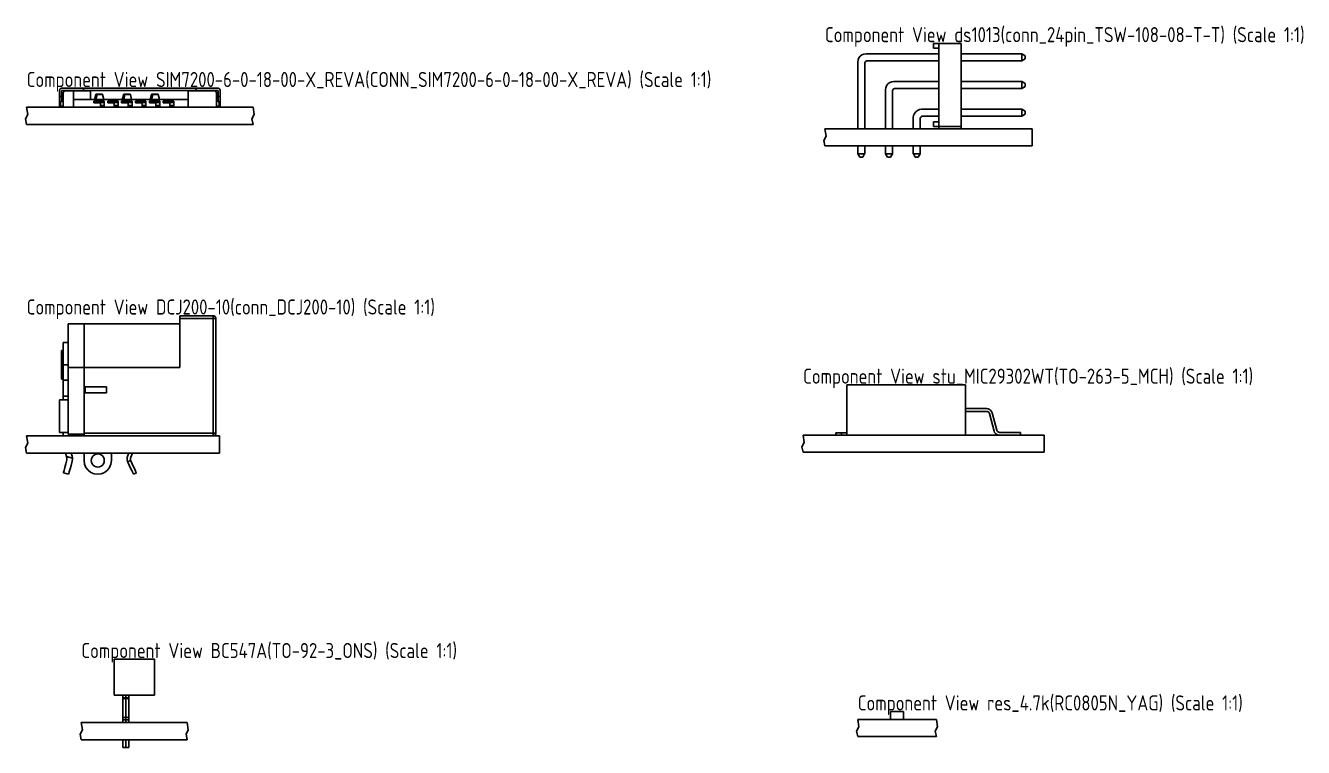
# Model space of a CAD drawing. Header units: inches. Extents: x -969 to 2045, y -594 to 12.
# Drawn here: x 114.9 to 231.7, y -290.3 to -224.3 of the extents above; entities that cross this region are included whole.
import ezdxf

# ---------------------------------------------------------------- set-up
doc = ezdxf.new("R2010")
doc.units = ezdxf.units.IN
doc.header["$MEASUREMENT"] = 0
doc.styles.add('GOST type A0', font='gost.TTF', dxfattribs={"height": 2.116667})

msp = doc.modelspace()

# ---------------------------------------------------------------- linework, layer by layer
at = {"color": 7}
for p, q in [((198.407, -225.927), (197.899, -225.927)), ((197.899, -226.358), (197.899, -225.927)), ((197.899, -226.358), (198.407, -226.358)), ((200.439, -225.927), (198.407, -225.927)), ((198.407, -233.547), (198.407, -225.927)), ((200.439, -225.927), (200.439, -233.547)), ((190.978, -227.641), (191.004, -227.444)), ((190.978, -233.737), (190.978, -227.641)), ((191.004, -227.444), (191.08, -227.26)), ((191.08, -227.26), (191.201, -227.102)), ((191.201, -227.102), (191.359, -226.981)), ((191.359, -226.981), (191.543, -226.905)), ((191.543, -226.905), (191.74, -226.879)), ((191.613, -227.768), (191.621, -227.702)), ((191.613, -227.768), (191.613, -233.737)), ((191.621, -227.702), (191.647, -227.641)), ((191.647, -227.641), (191.687, -227.588)), ((191.687, -227.588), (191.74, -227.548)), ((191.74, -226.879), (198.407, -226.879)), ((191.74, -227.548), (191.801, -227.523)), ((191.801, -227.523), (191.867, -227.514)), ((198.407, -227.514), (191.867, -227.514)), ((200.439, -226.879), (205.976, -226.879)), ((205.976, -227.514), (200.439, -227.514)), ((206.281, -227.055), (205.976, -226.879)), ((205.976, -226.879), (205.976, -227.514)), ((205.976, -227.514), (206.281, -227.338)), ((206.281, -227.338), (206.281, -227.055)), ((117.986, -230.215), (118.011, -230.154)), ((118.011, -230.154), (118.051, -230.103)), ((118.051, -230.103), (118.103, -230.063)), ((118.103, -230.063), (118.163, -230.038)), ((118.163, -230.038), (118.228, -230.029)), ((118.228, -230.029), (120.178, -230.029)), ((121.56, -230.029), (120.178, -230.029)), ((120.178, -230.029), (120.178, -230.229)), ((121.56, -230.029), (127.697, -230.029)), ((121.56, -230.029), (127.697, -230.029)), ((122.941, -230.029), (121.56, -230.029)), ((125.194, -230.029), (122.941, -230.029)), ((127.697, -230.029), (125.194, -230.029)), ((130.478, -230.029), (127.697, -230.029)), ((130.478, -230.029), (132.428, -230.029)), ((130.478, -230.229), (130.478, -230.029)), ((132.428, -230.029), (132.492, -230.038)), ((132.492, -230.038), (132.553, -230.063)), ((132.553, -230.063), (132.605, -230.103)), ((132.605, -230.103), (132.644, -230.154)), ((132.644, -230.154), (132.669, -230.215)), ((193.518, -230.181), (193.544, -229.984)), ((193.518, -233.737), (193.518, -230.181)), ((193.544, -229.984), (193.62, -229.8)), ((193.62, -229.8), (193.741, -229.642)), ((193.741, -229.642), (193.899, -229.521)), ((193.899, -229.521), (194.083, -229.445)), ((194.083, -229.445), (194.28, -229.419)), ((194.161, -230.242), (194.187, -230.181)), ((194.187, -230.181), (194.227, -230.128)), ((194.227, -230.128), (194.28, -230.088)), ((194.28, -229.419), (198.407, -229.419)), ((194.28, -230.088), (194.341, -230.063)), ((194.341, -230.063), (194.407, -230.054)), ((198.407, -230.054), (194.407, -230.054)), ((200.439, -229.419), (205.976, -229.419)), ((205.976, -230.054), (200.439, -230.054)), ((206.281, -229.595), (205.976, -229.419)), ((205.976, -230.054), (205.976, -229.419)), ((205.976, -230.054), (206.281, -229.878)), ((206.281, -229.878), (206.281, -229.595)), ((117.978, -230.279), (117.986, -230.215)), ((117.978, -230.779), (117.978, -230.279)), ((117.978, -230.779), (117.978, -230.909)), ((118.178, -230.779), (117.978, -230.779)), ((117.978, -230.909), (117.978, -231.029)), ((117.978, -231.029), (117.978, -231.133)), ((117.978, -231.029), (117.978, -231.679)), ((117.978, -231.133), (117.978, -231.212)), ((117.978, -231.212), (117.978, -231.262)), ((117.978, -231.262), (117.978, -231.279)), ((117.978, -231.279), (118.178, -231.279)), ((118.063, -231.679), (118.063, -231.279)), ((118.179, -230.266), (118.178, -230.279)), ((118.178, -230.279), (118.178, -230.779)), ((118.178, -230.534), (118.178, -230.51)), ((118.188, -230.545), (118.178, -230.51)), ((118.178, -230.779), (118.178, -230.909)), ((118.178, -230.909), (118.178, -231.029)), ((118.178, -230.913), (118.181, -230.915)), ((118.184, -230.964), (118.178, -230.959)), ((118.178, -230.998), (118.303, -231.014)), ((118.178, -231.029), (118.178, -231.133)), ((118.178, -231.133), (118.178, -231.212)), ((118.178, -231.212), (118.178, -231.262)), ((118.178, -231.262), (118.178, -231.279)), ((118.184, -230.254), (118.179, -230.266)), ((118.181, -230.915), (118.189, -230.917)), ((118.181, -230.915), (118.181, -230.915)), ((118.192, -230.244), (118.184, -230.254)), ((118.201, -230.969), (118.184, -230.964)), ((118.188, -230.546), (118.188, -230.545)), ((118.189, -230.551), (118.188, -230.546)), ((118.19, -230.553), (118.189, -230.551)), ((118.189, -230.917), (118.202, -230.919)), ((118.189, -230.917), (118.189, -230.917)), ((118.19, -230.553), (118.198, -230.564)), ((118.203, -230.236), (118.192, -230.244)), ((118.198, -230.564), (118.198, -230.565)), ((118.202, -230.569), (118.198, -230.565)), ((118.229, -230.974), (118.201, -230.969)), ((118.203, -230.571), (118.202, -230.569)), ((118.202, -230.919), (118.218, -230.92)), ((118.202, -230.919), (118.202, -230.919)), ((118.215, -230.231), (118.203, -230.236)), ((118.213, -230.581), (118.203, -230.571)), ((118.214, -230.581), (118.213, -230.581)), ((118.218, -230.585), (118.214, -230.581)), ((118.228, -230.229), (118.215, -230.231)), ((118.22, -230.586), (118.218, -230.585)), ((118.218, -230.92), (118.237, -230.921)), ((118.218, -230.92), (118.218, -230.92)), ((118.231, -230.593), (118.22, -230.586)), ((118.228, -230.229), (120.178, -230.229)), ((118.303, -230.983), (118.229, -230.974)), ((118.232, -230.593), (118.231, -230.593)), ((118.237, -230.596), (118.232, -230.593)), ((118.239, -230.597), (118.237, -230.596)), ((118.237, -230.921), (118.257, -230.922)), ((118.237, -230.921), (118.237, -230.921)), ((118.253, -230.601), (118.239, -230.597)), ((118.255, -230.602), (118.253, -230.601)), ((118.255, -230.602), (118.268, -230.603)), ((118.257, -230.922), (118.267, -230.922)), ((118.257, -230.922), (118.257, -230.922)), ((118.267, -230.922), (118.278, -230.922)), ((118.268, -230.603), (118.269, -230.603)), ((118.269, -230.603), (118.278, -230.604)), ((118.278, -230.604), (118.278, -230.612)), ((118.278, -230.604), (118.303, -230.604)), ((118.278, -230.612), (118.278, -230.641)), ((118.278, -230.641), (118.278, -230.69)), ((118.278, -230.69), (118.278, -230.757)), ((118.278, -230.757), (118.278, -230.836)), ((118.278, -230.836), (118.278, -230.922)), ((118.278, -230.922), (118.278, -230.933)), ((118.278, -230.922), (118.278, -230.933)), ((118.278, -230.933), (118.278, -230.944)), ((118.278, -230.944), (118.278, -230.954)), ((118.278, -230.944), (118.278, -230.954)), ((118.278, -230.954), (118.278, -230.98)), ((118.278, -230.954), (118.303, -230.954)), ((118.453, -230.279), (118.303, -230.429)), ((118.303, -230.429), (118.303, -231.769)), ((118.453, -230.279), (119.253, -230.279)), ((119.253, -230.279), (119.253, -231.769)), ((119.253, -230.279), (120.803, -230.279)), ((119.253, -231.079), (129.753, -231.079)), ((120.178, -230.229), (122.959, -230.229)), ((120.803, -230.279), (120.803, -231.079)), ((121.123, -231.229), (121.123, -231.379)), ((121.123, -231.229), (121.573, -231.229)), ((121.312, -230.587), (121.179, -231.079)), ((121.316, -230.579), (121.312, -230.587)), ((121.429, -230.587), (121.312, -230.587)), ((121.423, -230.603), (121.312, -231.079)), ((121.434, -230.579), (121.316, -230.579)), ((121.43, -230.583), (121.423, -230.603)), ((121.922, -230.603), (121.423, -230.603)), ((121.434, -230.579), (121.43, -230.583)), ((121.748, -230.574), (121.434, -230.579)), ((121.573, -231.229), (121.612, -231.229)), ((121.573, -231.379), (121.573, -231.229)), ((121.612, -231.229), (121.648, -231.229)), ((121.648, -231.229), (121.679, -231.229)), ((121.679, -231.229), (121.703, -231.229)), ((121.703, -231.229), (121.718, -231.229)), ((121.718, -231.229), (121.723, -231.229)), ((121.723, -231.229), (121.723, -231.233)), ((121.723, -231.229), (122.073, -231.229)), ((121.723, -231.233), (121.723, -231.244)), ((121.723, -231.233), (121.723, -231.342)), ((121.723, -231.244), (121.723, -231.261)), ((121.723, -231.261), (121.723, -231.283)), ((121.723, -231.283), (121.723, -231.311)), ((121.723, -231.311), (121.723, -231.342)), ((121.723, -231.342), (121.723, -231.601)), ((121.723, -231.342), (122.073, -231.342)), ((121.748, -230.574), (121.911, -230.579)), ((121.911, -230.579), (121.912, -230.579)), ((121.912, -230.579), (121.917, -230.586)), ((121.917, -230.586), (121.922, -230.603)), ((121.922, -230.603), (122.033, -231.079)), ((122.073, -231.229), (122.073, -231.237)), ((122.073, -231.237), (122.073, -231.26)), ((122.073, -231.26), (122.073, -231.296)), ((122.073, -231.296), (122.073, -231.342)), ((122.073, -231.342), (122.073, -231.601)), ((122.393, -231.229), (122.393, -231.379)), ((122.393, -231.229), (122.843, -231.229)), ((122.843, -231.229), (122.882, -231.229)), ((122.843, -231.379), (122.843, -231.229)), ((122.882, -231.229), (122.918, -231.229)), ((122.918, -231.229), (122.949, -231.229)), ((122.949, -231.229), (122.973, -231.229)), ((122.959, -230.229), (125.462, -230.229)), ((122.959, -230.229), (127.714, -230.229)), ((122.973, -231.229), (122.988, -231.229)), ((122.988, -231.229), (122.993, -231.229)), ((122.993, -231.229), (123.343, -231.229)), ((122.993, -231.229), (122.993, -231.233)), ((122.993, -231.233), (122.993, -231.244)), ((122.993, -231.342), (122.993, -231.233)), ((122.993, -231.244), (122.993, -231.261)), ((122.993, -231.261), (122.993, -231.283)), ((122.993, -231.283), (122.993, -231.311)), ((122.993, -231.311), (122.993, -231.342)), ((122.993, -231.342), (122.993, -231.601)), ((122.993, -231.342), (123.343, -231.342)), ((123.343, -231.229), (123.343, -231.237)), ((123.343, -231.237), (123.343, -231.26)), ((123.343, -231.26), (123.343, -231.296)), ((123.343, -231.296), (123.343, -231.342)), ((123.343, -231.342), (123.343, -231.601)), ((123.663, -231.229), (123.663, -231.379)), ((123.663, -231.229), (124.113, -231.229)), ((123.852, -230.587), (123.719, -231.079)), ((123.856, -230.579), (123.852, -230.587)), ((123.969, -230.587), (123.852, -230.587)), ((123.963, -230.603), (123.852, -231.079)), ((123.974, -230.579), (123.856, -230.579)), ((123.97, -230.583), (123.963, -230.603)), ((124.462, -230.603), (123.963, -230.603)), ((123.974, -230.579), (123.97, -230.583)), ((124.288, -230.574), (123.974, -230.579)), ((124.113, -231.229), (124.152, -231.229)), ((124.113, -231.379), (124.113, -231.229)), ((124.152, -231.229), (124.188, -231.229)), ((124.188, -231.229), (124.219, -231.229)), ((124.219, -231.229), (124.243, -231.229)), ((124.243, -231.229), (124.258, -231.229)), ((124.258, -231.229), (124.263, -231.229)), ((124.263, -231.229), (124.263, -231.233)), ((124.263, -231.229), (124.613, -231.229)), ((124.263, -231.233), (124.263, -231.244)), ((124.263, -231.233), (124.263, -231.342)), ((124.263, -231.244), (124.263, -231.261)), ((124.263, -231.261), (124.263, -231.283)), ((124.263, -231.283), (124.263, -231.311)), ((124.263, -231.311), (124.263, -231.342)), ((124.263, -231.342), (124.263, -231.601)), ((124.263, -231.342), (124.613, -231.342)), ((124.288, -230.574), (124.451, -230.579)), ((124.451, -230.579), (124.452, -230.579)), ((124.452, -230.579), (124.457, -230.586)), ((124.457, -230.586), (124.462, -230.603)), ((124.462, -230.603), (124.573, -231.079)), ((124.613, -231.229), (124.613, -231.237)), ((124.613, -231.237), (124.613, -231.26)), ((124.613, -231.26), (124.613, -231.296)), ((124.613, -231.296), (124.613, -231.342)), ((124.613, -231.342), (124.613, -231.601)), ((124.933, -231.229), (124.933, -231.379)), ((124.933, -231.229), (125.383, -231.229)), ((125.383, -231.229), (125.422, -231.229)), ((125.383, -231.379), (125.383, -231.229)), ((125.422, -231.229), (125.458, -231.229)), ((125.458, -231.229), (125.489, -231.229)), ((125.462, -230.229), (127.714, -230.229)), ((125.489, -231.229), (125.513, -231.229)), ((125.513, -231.229), (125.528, -231.229)), ((125.528, -231.229), (125.533, -231.229)), ((125.533, -231.229), (125.883, -231.229)), ((125.533, -231.229), (125.533, -231.233)), ((125.533, -231.233), (125.533, -231.244)), ((125.533, -231.342), (125.533, -231.233)), ((125.533, -231.244), (125.533, -231.261)), ((125.533, -231.261), (125.533, -231.283)), ((125.533, -231.283), (125.533, -231.311)), ((125.533, -231.311), (125.533, -231.342)), ((125.533, -231.342), (125.533, -231.601)), ((125.533, -231.342), (125.883, -231.342)), ((125.883, -231.229), (125.883, -231.237)), ((125.883, -231.237), (125.883, -231.26)), ((125.883, -231.26), (125.883, -231.296)), ((125.883, -231.296), (125.883, -231.342)), ((125.883, -231.342), (125.883, -231.601)), ((126.203, -231.229), (126.203, -231.379)), ((126.203, -231.229), (126.653, -231.229)), ((126.392, -230.587), (126.259, -231.079)), ((126.396, -230.579), (126.392, -230.587)), ((126.509, -230.587), (126.392, -230.587)), ((126.503, -230.603), (126.392, -231.079)), ((126.514, -230.579), (126.396, -230.579)), ((126.51, -230.583), (126.503, -230.603)), ((127.002, -230.603), (126.503, -230.603)), ((126.514, -230.579), (126.51, -230.583)), ((126.828, -230.574), (126.514, -230.579)), ((126.653, -231.229), (126.692, -231.229)), ((126.653, -231.379), (126.653, -231.229)), ((126.692, -231.229), (126.728, -231.229)), ((126.728, -231.229), (126.759, -231.229)), ((126.759, -231.229), (126.783, -231.229)), ((126.783, -231.229), (126.798, -231.229)), ((126.798, -231.229), (126.803, -231.229)), ((126.803, -231.229), (126.803, -231.233)), ((126.803, -231.229), (127.153, -231.229)), ((126.803, -231.233), (126.803, -231.244)), ((126.803, -231.233), (126.803, -231.342)), ((126.803, -231.244), (126.803, -231.261)), ((126.803, -231.261), (126.803, -231.283)), ((126.803, -231.283), (126.803, -231.311)), ((126.803, -231.311), (126.803, -231.342)), ((126.803, -231.342), (126.803, -231.601)), ((126.803, -231.342), (127.153, -231.342)), ((126.828, -230.574), (126.991, -230.579)), ((126.991, -230.579), (126.992, -230.579)), ((126.992, -230.579), (126.997, -230.586)), ((126.997, -230.586), (127.002, -230.603)), ((127.002, -230.603), (127.113, -231.079)), ((127.153, -231.229), (127.153, -231.237)), ((127.153, -231.237), (127.153, -231.26)), ((127.153, -231.26), (127.153, -231.296)), ((127.153, -231.296), (127.153, -231.342)), ((127.153, -231.342), (127.153, -231.601)), ((127.473, -231.229), (127.473, -231.379)), ((127.473, -231.229), (127.923, -231.229)), ((127.714, -230.229), (129.096, -230.229)), ((127.923, -231.229), (127.962, -231.229)), ((127.923, -231.379), (127.923, -231.229)), ((127.962, -231.229), (127.998, -231.229)), ((127.998, -231.229), (128.029, -231.229)), ((128.029, -231.229), (128.053, -231.229)), ((128.053, -231.229), (128.068, -231.229)), ((128.068, -231.229), (128.073, -231.229)), ((128.073, -231.229), (128.423, -231.229)), ((128.073, -231.229), (128.073, -231.233)), ((128.073, -231.233), (128.073, -231.244)), ((128.073, -231.342), (128.073, -231.233)), ((128.073, -231.244), (128.073, -231.261)), ((128.073, -231.261), (128.073, -231.283)), ((128.073, -231.283), (128.073, -231.311)), ((128.073, -231.311), (128.073, -231.342)), ((128.073, -231.342), (128.073, -231.601)), ((128.073, -231.342), (128.423, -231.342)), ((128.423, -231.229), (128.423, -231.237)), ((128.423, -231.237), (128.423, -231.26)), ((128.423, -231.26), (128.423, -231.296)), ((128.423, -231.296), (128.423, -231.342)), ((128.423, -231.342), (128.423, -231.601)), ((129.096, -230.229), (130.478, -230.229)), ((129.753, -231.769), (129.753, -230.279)), ((129.753, -230.279), (132.203, -230.279)), ((130.478, -230.229), (132.428, -230.229)), ((132.203, -230.279), (132.353, -230.429)), ((132.353, -230.429), (132.353, -231.769)), ((132.378, -230.604), (132.353, -230.604)), ((132.427, -230.974), (132.353, -230.983)), ((132.353, -231.014), (132.478, -230.998)), ((132.378, -230.606), (132.402, -230.603)), ((132.378, -230.604), (132.388, -230.603)), ((132.378, -230.605), (132.378, -230.604)), ((132.378, -230.605), (132.378, -230.605)), ((132.378, -230.606), (132.378, -230.605)), ((132.378, -230.625), (132.378, -230.606)), ((132.378, -230.666), (132.378, -230.625)), ((132.378, -230.725), (132.378, -230.666)), ((132.378, -230.798), (132.378, -230.725)), ((132.378, -230.882), (132.378, -230.798)), ((132.378, -230.971), (132.378, -230.882)), ((132.378, -230.98), (132.378, -230.971)), ((132.402, -230.601), (132.388, -230.603)), ((132.402, -230.603), (132.424, -230.594)), ((132.419, -230.596), (132.402, -230.601)), ((132.402, -230.603), (132.402, -230.603)), ((132.424, -230.593), (132.419, -230.596)), ((132.424, -230.594), (132.443, -230.582)), ((132.438, -230.585), (132.424, -230.593)), ((132.424, -230.594), (132.424, -230.594)), ((132.455, -230.969), (132.427, -230.974)), ((132.428, -230.229), (132.441, -230.231)), ((132.443, -230.581), (132.438, -230.585)), ((132.441, -230.231), (132.453, -230.236)), ((132.443, -230.582), (132.458, -230.566)), ((132.454, -230.569), (132.443, -230.581)), ((132.443, -230.582), (132.443, -230.582)), ((132.453, -230.236), (132.463, -230.244)), ((132.458, -230.564), (132.454, -230.569)), ((132.472, -230.964), (132.455, -230.969)), ((132.458, -230.566), (132.469, -230.547)), ((132.466, -230.551), (132.458, -230.564)), ((132.458, -230.566), (132.458, -230.566)), ((132.463, -230.244), (132.471, -230.254)), ((132.469, -230.545), (132.466, -230.551)), ((132.469, -230.547), (132.475, -230.527)), ((132.474, -230.529), (132.469, -230.545)), ((132.469, -230.547), (132.469, -230.547)), ((132.471, -230.254), (132.476, -230.266)), ((132.478, -230.959), (132.472, -230.964)), ((132.474, -230.529), (132.477, -230.515)), ((132.476, -230.266), (132.478, -230.279)), ((132.477, -230.515), (132.478, -230.504)), ((132.477, -230.517), (132.478, -230.506)), ((132.477, -230.517), (132.477, -230.517)), ((132.477, -230.52), (132.477, -230.517)), ((132.478, -230.779), (132.478, -230.279)), ((132.478, -230.779), (132.478, -230.909)), ((132.678, -230.779), (132.478, -230.779)), ((132.478, -230.909), (132.478, -231.029)), ((132.478, -231.029), (132.478, -231.133)), ((132.478, -231.133), (132.478, -231.212)), ((132.478, -231.212), (132.478, -231.262)), ((132.478, -231.262), (132.478, -231.279)), ((132.478, -231.279), (132.678, -231.279)), ((132.593, -231.679), (132.593, -231.279)), ((132.669, -230.215), (132.678, -230.279)), ((132.678, -230.279), (132.678, -230.779)), ((132.678, -230.779), (132.678, -230.909)), ((132.678, -230.909), (132.678, -231.029)), ((132.678, -231.029), (132.678, -231.133)), ((132.678, -231.029), (132.678, -231.679)), ((132.678, -231.133), (132.678, -231.212)), ((132.678, -231.212), (132.678, -231.262)), ((132.678, -231.262), (132.678, -231.279)), ((194.153, -230.308), (194.161, -230.242)), ((194.153, -230.308), (194.153, -233.737)), ((114.878, -232.841), (115.078, -232.441)), ((114.978, -231.769), (135.678, -231.769)), ((115.078, -232.441), (114.978, -231.769)), ((117.978, -231.679), (117.987, -231.679)), ((117.987, -231.679), (118.016, -231.679)), ((117.987, -231.679), (117.993, -231.679)), ((117.993, -231.769), (117.993, -231.679)), ((118.016, -231.679), (118.063, -231.679)), ((118.063, -231.679), (118.303, -231.679)), ((121.123, -231.379), (121.573, -231.379)), ((121.573, -231.379), (121.612, -231.379)), ((121.612, -231.379), (121.648, -231.379)), ((121.648, -231.379), (121.679, -231.379)), ((121.679, -231.379), (121.703, -231.379)), ((121.703, -231.379), (121.718, -231.379)), ((121.718, -231.379), (121.723, -231.379)), ((121.723, -231.601), (121.723, -231.609)), ((122.073, -231.601), (121.723, -231.601)), ((121.723, -231.609), (121.723, -231.616)), ((121.723, -231.616), (121.723, -231.622)), ((121.723, -231.622), (121.723, -231.626)), ((121.723, -231.626), (121.723, -231.628)), ((121.723, -231.628), (121.723, -231.629)), ((121.723, -231.629), (122.073, -231.629)), ((121.723, -231.629), (121.723, -231.769)), ((122.073, -231.601), (122.073, -231.613)), ((122.073, -231.613), (122.073, -231.622)), ((122.073, -231.622), (122.073, -231.627)), ((122.073, -231.627), (122.073, -231.629)), ((122.073, -231.629), (122.073, -231.769)), ((122.393, -231.379), (122.843, -231.379)), ((122.843, -231.379), (122.882, -231.379)), ((122.882, -231.379), (122.918, -231.379)), ((122.918, -231.379), (122.949, -231.379)), ((122.949, -231.379), (122.973, -231.379)), ((122.973, -231.379), (122.988, -231.379)), ((122.988, -231.379), (122.993, -231.379)), ((122.993, -231.601), (122.993, -231.609)), ((123.343, -231.601), (122.993, -231.601)), ((122.993, -231.609), (122.993, -231.616)), ((122.993, -231.616), (122.993, -231.622)), ((122.993, -231.622), (122.993, -231.626)), ((122.993, -231.626), (122.993, -231.628)), ((122.993, -231.628), (122.993, -231.629)), ((122.993, -231.629), (123.343, -231.629)), ((122.993, -231.629), (122.993, -231.769)), ((123.343, -231.601), (123.343, -231.613)), ((123.343, -231.613), (123.343, -231.622)), ((123.343, -231.622), (123.343, -231.627)), ((123.343, -231.627), (123.343, -231.629)), ((123.343, -231.629), (123.343, -231.769)), ((123.663, -231.379), (124.113, -231.379)), ((124.113, -231.379), (124.152, -231.379)), ((124.152, -231.379), (124.188, -231.379)), ((124.188, -231.379), (124.219, -231.379)), ((124.219, -231.379), (124.243, -231.379)), ((124.243, -231.379), (124.258, -231.379)), ((124.258, -231.379), (124.263, -231.379)), ((124.263, -231.601), (124.263, -231.609)), ((124.613, -231.601), (124.263, -231.601)), ((124.263, -231.609), (124.263, -231.616)), ((124.263, -231.616), (124.263, -231.622)), ((124.263, -231.622), (124.263, -231.626)), ((124.263, -231.626), (124.263, -231.628)), ((124.263, -231.628), (124.263, -231.629)), ((124.263, -231.629), (124.613, -231.629)), ((124.263, -231.629), (124.263, -231.769)), ((124.613, -231.601), (124.613, -231.613)), ((124.613, -231.613), (124.613, -231.622)), ((124.613, -231.622), (124.613, -231.627)), ((124.613, -231.627), (124.613, -231.629)), ((124.613, -231.629), (124.613, -231.769)), ((124.933, -231.379), (125.383, -231.379)), ((125.383, -231.379), (125.422, -231.379)), ((125.422, -231.379), (125.458, -231.379)), ((125.458, -231.379), (125.489, -231.379)), ((125.489, -231.379), (125.513, -231.379)), ((125.513, -231.379), (125.528, -231.379)), ((125.528, -231.379), (125.533, -231.379)), ((125.533, -231.601), (125.533, -231.609)), ((125.883, -231.601), (125.533, -231.601)), ((125.533, -231.609), (125.533, -231.616)), ((125.533, -231.616), (125.533, -231.622)), ((125.533, -231.622), (125.533, -231.626)), ((125.533, -231.626), (125.533, -231.628)), ((125.533, -231.628), (125.533, -231.629)), ((125.533, -231.629), (125.883, -231.629)), ((125.533, -231.629), (125.533, -231.769)), ((125.883, -231.601), (125.883, -231.613)), ((125.883, -231.613), (125.883, -231.622)), ((125.883, -231.622), (125.883, -231.627)), ((125.883, -231.627), (125.883, -231.629)), ((125.883, -231.629), (125.883, -231.769)), ((126.203, -231.379), (126.653, -231.379)), ((126.653, -231.379), (126.692, -231.379)), ((126.692, -231.379), (126.728, -231.379)), ((126.728, -231.379), (126.759, -231.379)), ((126.759, -231.379), (126.783, -231.379)), ((126.783, -231.379), (126.798, -231.379)), ((126.798, -231.379), (126.803, -231.379)), ((126.803, -231.601), (126.803, -231.609)), ((127.153, -231.601), (126.803, -231.601)), ((126.803, -231.609), (126.803, -231.616)), ((126.803, -231.616), (126.803, -231.622)), ((126.803, -231.622), (126.803, -231.626)), ((126.803, -231.626), (126.803, -231.628)), ((126.803, -231.628), (126.803, -231.629)), ((126.803, -231.629), (127.153, -231.629)), ((126.803, -231.629), (126.803, -231.769)), ((127.153, -231.601), (127.153, -231.613)), ((127.153, -231.613), (127.153, -231.622)), ((127.153, -231.622), (127.153, -231.627)), ((127.153, -231.627), (127.153, -231.629)), ((127.153, -231.629), (127.153, -231.769)), ((127.473, -231.379), (127.923, -231.379)), ((127.923, -231.379), (127.962, -231.379)), ((127.962, -231.379), (127.998, -231.379)), ((127.998, -231.379), (128.029, -231.379)), ((128.029, -231.379), (128.053, -231.379)), ((128.053, -231.379), (128.068, -231.379)), ((128.068, -231.379), (128.073, -231.379)), ((128.073, -231.601), (128.073, -231.609)), ((128.423, -231.601), (128.073, -231.601)), ((128.073, -231.609), (128.073, -231.616)), ((128.073, -231.616), (128.073, -231.622)), ((128.073, -231.622), (128.073, -231.626)), ((128.073, -231.626), (128.073, -231.628)), ((128.073, -231.628), (128.073, -231.629)), ((128.073, -231.629), (128.423, -231.629)), ((128.073, -231.629), (128.073, -231.769)), ((128.423, -231.601), (128.423, -231.613)), ((128.423, -231.613), (128.423, -231.622)), ((128.423, -231.622), (128.423, -231.627)), ((128.423, -231.627), (128.423, -231.629)), ((128.423, -231.629), (128.423, -231.769)), ((132.353, -231.679), (132.593, -231.679)), ((132.593, -231.679), (132.639, -231.679)), ((132.639, -231.679), (132.668, -231.679)), ((132.653, -231.679), (132.668, -231.679)), ((132.653, -231.679), (132.653, -231.769)), ((132.668, -231.679), (132.678, -231.679)), ((135.578, -232.841), (135.778, -232.441)), ((135.778, -232.441), (135.678, -231.769)), ((196.058, -232.721), (196.084, -232.524)), ((196.084, -232.524), (196.16, -232.34)), ((196.16, -232.34), (196.281, -232.182)), ((196.281, -232.182), (196.439, -232.061)), ((196.439, -232.061), (196.623, -231.985)), ((196.623, -231.985), (196.82, -231.959)), ((196.82, -231.959), (198.407, -231.959)), ((200.439, -231.959), (205.976, -231.959)), ((206.281, -232.135), (205.976, -231.959)), ((205.976, -232.594), (205.976, -231.959)), ((205.976, -232.594), (206.281, -232.418)), ((206.281, -232.418), (206.281, -232.135)), ((114.978, -233.341), (114.878, -232.841)), ((114.978, -233.341), (135.678, -233.341)), ((135.678, -233.341), (135.578, -232.841)), ((196.058, -233.737), (196.058, -232.721)), ((196.693, -232.848), (196.701, -232.782)), ((196.693, -232.848), (196.693, -233.737)), ((196.701, -232.782), (196.727, -232.721)), ((196.727, -232.721), (196.767, -232.668)), ((196.767, -232.668), (196.82, -232.628)), ((196.82, -232.628), (196.881, -232.603)), ((196.881, -232.603), (196.947, -232.594)), ((198.407, -232.594), (196.947, -232.594)), ((197.899, -233.547), (197.899, -233.115)), ((198.407, -233.115), (197.899, -233.115)), ((197.899, -233.547), (198.407, -233.547)), ((198.407, -233.547), (198.407, -233.737)), ((200.439, -233.547), (198.407, -233.547)), ((205.976, -232.594), (200.439, -232.594)), ((200.439, -233.547), (200.439, -233.737)), ((187.878, -234.808), (188.078, -234.408)), ((187.978, -235.308), (187.878, -234.808)), ((187.978, -233.737), (206.943, -233.737)), ((188.078, -234.408), (187.978, -233.737)), ((206.943, -235.308), (206.943, -233.737)), ((187.978, -235.308), (206.943, -235.308)), ((190.978, -236.036), (190.978, -235.308)), ((190.985, -236.048), (190.978, -236.036)), ((190.985, -236.048), (191.154, -236.341)), ((191.605, -236.048), (190.985, -236.048)), ((191.437, -236.341), (191.605, -236.048)), ((191.613, -236.036), (191.605, -236.048)), ((191.618, -235.308), (191.613, -235.312)), ((191.613, -235.308), (191.613, -236.036)), ((193.518, -236.036), (193.518, -235.308)), ((193.525, -236.048), (193.518, -236.036)), ((193.525, -236.048), (193.694, -236.341)), ((194.145, -236.048), (193.525, -236.048)), ((193.977, -236.341), (194.145, -236.048)), ((194.153, -236.036), (194.145, -236.048)), ((194.153, -235.308), (194.153, -236.036)), ((196.058, -235.312), (196.053, -235.308)), ((196.058, -236.036), (196.058, -235.308)), ((196.065, -236.048), (196.058, -236.036)), ((196.065, -236.048), (196.234, -236.341)), ((196.685, -236.048), (196.065, -236.048)), ((196.517, -236.341), (196.685, -236.048)), ((196.693, -236.036), (196.685, -236.048)), ((196.693, -235.308), (196.693, -236.036)), ((191.154, -236.341), (191.437, -236.341)), ((193.694, -236.341), (193.977, -236.341)), ((196.234, -236.341), (196.517, -236.341)), ((128.978, -250.849), (128.978, -250.841)), ((128.978, -250.841), (132.028, -250.841)), ((128.978, -250.874), (128.978, -250.849)), ((128.978, -250.914), (128.978, -250.874)), ((128.978, -250.966), (128.978, -250.914)), ((128.978, -251.026), (128.978, -250.966)), ((128.978, -251.091), (128.978, -251.026)), ((128.978, -251.091), (128.978, -255.581)), ((132.028, -251.091), (128.978, -251.091)), ((132.028, -250.841), (132.028, -250.849)), ((132.092, -250.849), (132.028, -250.841)), ((132.028, -250.849), (132.028, -250.874)), ((132.028, -250.874), (132.028, -250.914)), ((132.028, -250.914), (132.028, -250.966)), ((132.028, -250.966), (132.028, -251.026)), ((132.028, -251.026), (132.028, -251.091)), ((132.092, -251.091), (132.028, -251.091)), ((132.028, -261.591), (132.028, -251.091)), ((132.153, -250.874), (132.092, -250.849)), ((132.153, -251.091), (132.092, -251.091)), ((132.205, -250.914), (132.153, -250.874)), ((132.205, -251.091), (132.153, -251.091)), ((132.244, -250.966), (132.205, -250.914)), ((132.244, -251.091), (132.205, -251.091)), ((132.269, -251.026), (132.244, -250.966)), ((132.269, -251.091), (132.244, -251.091)), ((132.278, -251.091), (132.269, -251.026)), ((132.278, -251.091), (132.269, -251.091)), ((132.278, -251.091), (132.278, -261.591)), ((118.778, -251.717), (118.778, -251.581)), ((120.228, -251.581), (118.778, -251.581)), ((118.778, -252.116), (118.778, -251.717)), ((118.778, -252.752), (118.778, -252.116)), ((120.228, -251.581), (120.228, -251.717)), ((120.228, -251.717), (120.228, -251.581)), ((128.978, -251.581), (120.228, -251.581)), ((120.228, -251.717), (120.228, -252.116)), ((120.228, -252.116), (120.228, -251.717)), ((120.228, -252.116), (120.228, -252.752)), ((120.228, -252.752), (120.228, -252.116)), ((118.328, -253.36), (118.328, -253.291)), ((118.778, -253.291), (118.328, -253.291)), ((118.328, -253.565), (118.328, -253.36)), ((118.328, -253.891), (118.328, -253.565)), ((118.778, -253.581), (118.778, -252.752)), ((118.778, -254.545), (118.778, -253.581)), ((120.228, -252.752), (120.228, -253.581)), ((120.228, -253.581), (120.228, -252.752)), ((120.228, -253.581), (120.228, -254.545)), ((120.228, -254.545), (120.228, -253.581)), ((118.178, -254.085), (118.178, -254.041)), ((118.328, -254.041), (118.178, -254.041)), ((118.178, -254.215), (118.178, -254.085)), ((118.178, -254.421), (118.178, -254.215)), ((118.178, -254.691), (118.178, -254.421)), ((118.178, -255.004), (118.178, -254.691)), ((118.328, -254.316), (118.328, -253.891)), ((118.328, -254.81), (118.328, -254.316)), ((118.778, -255.581), (118.778, -254.545)), ((120.228, -254.545), (120.228, -255.581)), ((120.228, -255.581), (120.228, -254.545)), ((118.178, -255.341), (118.178, -255.004)), ((118.178, -255.677), (118.178, -255.341)), ((118.178, -255.341), (118.328, -255.341)), ((118.178, -255.991), (118.178, -255.677)), ((118.328, -255.341), (118.328, -254.81)), ((118.328, -255.848), (118.328, -255.341)), ((118.778, -255.341), (118.328, -255.341)), ((118.328, -256.323), (118.328, -255.848)), ((118.778, -255.581), (118.778, -261.691)), ((120.228, -255.581), (118.778, -255.581)), ((128.978, -255.581), (120.228, -255.581)), ((120.228, -257.341), (120.228, -255.581)), ((118.178, -256.26), (118.178, -255.991)), ((118.178, -256.466), (118.178, -256.26)), ((118.178, -256.596), (118.178, -256.466)), ((118.178, -256.641), (118.178, -256.596)), ((118.328, -256.641), (118.178, -256.641)), ((118.328, -256.738), (118.328, -256.323)), ((118.328, -256.738), (118.328, -258.194)), ((118.778, -256.738), (118.328, -256.738)), ((118.328, -258.258), (118.328, -258.194)), ((118.778, -258.194), (118.328, -258.194)), ((120.228, -257.341), (120.228, -261.655)), ((122.278, -257.341), (120.228, -257.341)), ((120.228, -257.341), (120.228, -257.891)), ((122.278, -257.891), (120.228, -257.891)), ((120.228, -261.591), (120.228, -257.891)), ((120.328, -257.341), (120.328, -257.891)), ((122.278, -257.891), (122.278, -257.341)), ((189.994, -257.172), (200.84, -257.172)), ((189.994, -257.172), (189.994, -261.769)), ((198.571, -257.169), (198.572, -257.169)), ((198.571, -257.172), (198.571, -257.169)), ((198.571, -257.172), (198.571, -257.172)), ((198.572, -257.169), (198.584, -257.169)), ((198.584, -257.169), (198.613, -257.169)), ((198.613, -257.169), (198.655, -257.169)), ((198.655, -257.169), (198.709, -257.169)), ((198.709, -257.169), (198.771, -257.169)), ((198.771, -257.169), (198.838, -257.169)), ((198.838, -257.169), (198.904, -257.169)), ((198.838, -257.172), (198.838, -257.169)), ((198.904, -257.169), (198.966, -257.169)), ((198.966, -257.169), (199.02, -257.169)), ((199.02, -257.169), (199.063, -257.169)), ((199.063, -257.169), (199.091, -257.169)), ((199.091, -257.169), (199.104, -257.169)), ((199.104, -257.169), (199.104, -257.169)), ((199.104, -257.17), (199.104, -257.169)), ((199.104, -257.17), (199.104, -257.172)), ((200.84, -261.769), (200.84, -257.172)), ((117.978, -261.541), (117.978, -258.541)), ((117.978, -258.541), (118.778, -258.541)), ((118.328, -258.341), (118.328, -258.258)), ((118.328, -258.258), (118.328, -258.341)), ((118.328, -258.437), (118.328, -258.341)), ((118.328, -258.541), (118.328, -258.437)), ((202.771, -259.343), (200.84, -259.343)), ((202.902, -259.361), (202.771, -259.343)), ((203.025, -259.412), (202.902, -259.361)), ((203.13, -259.492), (203.025, -259.412)), ((200.84, -259.597), (202.771, -259.597)), ((202.771, -259.597), (202.837, -259.606)), ((202.837, -259.606), (202.898, -259.632)), ((202.898, -259.632), (202.951, -259.672)), ((202.951, -259.672), (202.991, -259.725)), ((202.991, -259.725), (203.017, -259.786)), ((203.017, -259.786), (203.447, -261.392)), ((203.211, -259.598), (203.13, -259.492)), ((203.262, -259.72), (203.211, -259.598)), ((203.692, -261.327), (203.262, -259.72)), ((117.978, -261.541), (118.778, -261.541)), ((118.328, -261.541), (118.328, -261.841)), ((120.228, -261.691), (118.778, -261.691)), ((118.828, -261.691), (118.828, -261.841)), ((120.228, -261.655), (120.228, -261.591)), ((120.228, -261.591), (132.028, -261.591)), ((120.228, -261.716), (120.228, -261.655)), ((120.228, -261.691), (120.228, -261.832)), ((120.228, -261.841), (120.228, -261.691)), ((120.228, -261.767), (120.228, -261.716)), ((132.092, -261.591), (132.028, -261.591)), ((132.028, -261.591), (132.028, -261.655)), ((132.028, -261.655), (132.028, -261.716)), ((132.028, -261.716), (132.028, -261.767)), ((132.153, -261.591), (132.092, -261.591)), ((132.205, -261.591), (132.153, -261.591)), ((132.244, -261.591), (132.205, -261.591)), ((132.244, -261.716), (132.205, -261.767)), ((132.269, -261.591), (132.244, -261.591)), ((132.269, -261.655), (132.244, -261.716)), ((132.278, -261.591), (132.269, -261.655)), ((132.278, -261.591), (132.269, -261.591)), ((188.978, -261.566), (189.486, -261.566)), ((188.978, -261.566), (188.978, -261.769)), ((189.486, -261.566), (189.994, -261.566)), ((189.486, -261.566), (189.486, -261.769)), ((203.447, -261.392), (203.498, -261.515)), ((203.498, -261.515), (203.578, -261.62)), ((203.578, -261.62), (203.684, -261.701)), ((203.684, -261.701), (203.806, -261.752)), ((203.718, -261.388), (203.692, -261.327)), ((203.758, -261.441), (203.718, -261.388)), ((203.811, -261.481), (203.758, -261.441)), ((203.806, -261.752), (203.938, -261.769)), ((203.872, -261.507), (203.811, -261.481)), ((203.938, -261.515), (203.872, -261.507)), ((205.869, -261.515), (203.938, -261.515)), ((205.869, -261.769), (205.869, -261.515)), ((114.878, -262.912), (115.078, -262.512)), ((114.978, -263.412), (114.878, -262.912)), ((114.978, -261.841), (132.601, -261.841)), ((115.078, -262.512), (114.978, -261.841)), ((120.228, -261.807), (120.228, -261.767)), ((120.228, -261.832), (120.228, -261.807)), ((120.228, -261.841), (120.228, -261.832)), ((132.028, -261.767), (132.028, -261.807)), ((132.028, -261.807), (132.028, -261.832)), ((132.028, -261.832), (132.028, -261.841)), ((132.028, -261.841), (132.092, -261.832)), ((132.153, -261.807), (132.092, -261.832)), ((132.205, -261.767), (132.153, -261.807)), ((132.601, -263.412), (132.601, -261.841)), ((185.878, -262.841), (186.078, -262.441)), ((185.978, -263.341), (185.878, -262.841)), ((185.978, -261.769), (208.017, -261.769)), ((186.078, -262.441), (185.978, -261.769)), ((208.017, -263.341), (208.017, -261.769)), ((114.978, -263.412), (132.601, -263.412)), ((118.545, -263.412), (118.632, -263.737)), ((118.552, -264.406), (118.654, -264.026)), ((118.654, -263.819), (118.632, -263.737)), ((118.632, -263.737), (119.166, -263.881)), ((118.667, -263.922), (118.654, -263.819)), ((118.654, -264.026), (118.667, -263.922)), ((119.137, -263.69), (119.062, -263.412)), ((119.151, -263.752), (119.137, -263.69)), ((119.167, -263.922), (119.137, -264.155)), ((119.161, -263.816), (119.151, -263.752)), ((119.166, -263.881), (119.161, -263.816)), ((119.166, -263.881), (119.167, -263.922)), ((120.228, -264.091), (120.228, -263.412)), ((120.27, -264.414), (120.228, -264.091)), ((120.878, -264.091), (120.898, -263.935)), ((120.898, -264.246), (120.878, -264.091)), ((120.898, -263.935), (120.958, -263.791)), ((120.958, -263.791), (121.053, -263.666)), ((121.053, -263.666), (121.178, -263.571)), ((121.178, -263.571), (121.322, -263.511)), ((121.322, -263.511), (121.478, -263.491)), ((121.478, -263.491), (121.633, -263.511)), ((121.633, -263.511), (121.778, -263.571)), ((121.778, -263.571), (121.902, -263.666)), ((121.902, -263.666), (121.997, -263.791)), ((121.997, -263.791), (122.057, -263.935)), ((122.057, -263.935), (122.078, -264.091)), ((122.078, -264.091), (122.057, -264.246)), ((122.728, -264.091), (122.685, -264.414)), ((122.728, -264.091), (122.728, -263.412)), ((124.171, -263.829), (124.166, -264.021)), ((124.166, -264.021), (124.214, -264.207)), ((124.227, -263.645), (124.171, -263.829)), ((124.214, -264.207), (124.487, -264.08)), ((124.336, -263.412), (124.227, -263.645)), ((124.463, -263.978), (124.468, -263.873)), ((124.487, -264.08), (124.463, -263.978)), ((124.468, -263.873), (124.499, -263.772)), ((124.487, -264.08), (124.499, -264.11)), ((124.499, -263.772), (124.667, -263.412)), ((185.978, -263.341), (208.017, -263.341)), ((118.336, -265.211), (118.351, -265.156)), ((118.336, -265.211), (118.819, -265.341)), ((118.351, -265.156), (118.395, -264.994)), ((118.395, -264.994), (118.463, -264.737)), ((118.463, -264.737), (118.552, -264.406)), ((118.878, -265.123), (118.834, -265.285)), ((118.946, -264.867), (118.878, -265.123)), ((119.035, -264.536), (118.946, -264.867)), ((119.137, -264.155), (119.035, -264.536)), ((120.395, -264.716), (120.27, -264.414)), ((120.594, -264.974), (120.395, -264.716)), ((120.853, -265.173), (120.594, -264.974)), ((121.154, -265.298), (120.853, -265.173)), ((120.958, -264.391), (120.898, -264.246)), ((121.053, -264.515), (120.958, -264.391)), ((121.178, -264.61), (121.053, -264.515)), ((121.322, -264.67), (121.178, -264.61)), ((121.478, -264.691), (121.322, -264.67)), ((121.633, -264.67), (121.478, -264.691)), ((121.778, -264.61), (121.633, -264.67)), ((121.902, -264.515), (121.778, -264.61)), ((122.103, -265.173), (121.801, -265.298)), ((121.997, -264.391), (121.902, -264.515)), ((122.057, -264.246), (121.997, -264.391)), ((122.362, -264.974), (122.103, -265.173)), ((122.56, -264.716), (122.362, -264.974)), ((122.685, -264.414), (122.56, -264.716)), ((124.227, -264.237), (124.214, -264.207)), ((124.361, -264.525), (124.227, -264.237)), ((124.486, -264.791), (124.361, -264.525)), ((124.592, -265.019), (124.486, -264.791)), ((124.499, -264.11), (124.633, -264.398)), ((124.673, -265.194), (124.592, -265.019)), ((124.633, -264.398), (124.757, -264.664)), ((124.724, -265.303), (124.673, -265.194)), ((124.742, -265.341), (125.014, -265.214)), ((124.757, -264.664), (124.864, -264.892)), ((124.864, -264.892), (124.945, -265.067)), ((124.945, -265.067), (124.996, -265.176)), ((124.996, -265.176), (125.014, -265.214)), ((118.834, -265.285), (118.819, -265.341)), ((121.478, -265.341), (121.154, -265.298)), ((121.801, -265.298), (121.478, -265.341)), ((124.742, -265.341), (124.724, -265.303)), ((122.978, -282.268), (123.64, -282.268)), ((122.978, -282.268), (122.978, -285.566)), ((123.64, -282.268), (124.331, -282.268)), ((124.331, -282.268), (125.003, -282.268)), ((125.003, -282.268), (125.609, -282.268)), ((125.609, -282.268), (126.105, -282.268)), ((126.105, -282.268), (126.456, -282.268)), ((126.456, -282.268), (126.638, -282.268)), ((126.638, -282.268), (126.661, -282.268)), ((126.661, -283.917), (126.661, -282.268)), ((126.661, -283.917), (126.661, -285.566)), ((123.64, -285.566), (122.978, -285.566)), ((124.331, -285.566), (123.64, -285.566)), ((123.778, -285.839), (123.778, -285.566)), ((123.778, -285.79), (123.778, -285.566)), ((123.788, -285.79), (123.778, -285.79)), ((123.778, -285.839), (123.778, -285.79)), ((123.778, -285.889), (123.778, -285.839)), ((123.778, -285.939), (123.778, -285.889)), ((123.778, -285.939), (123.778, -285.89)), ((123.778, -285.939), (123.788, -285.92)), ((123.778, -285.939), (123.778, -287.652)), ((123.816, -285.79), (123.788, -285.79)), ((123.788, -285.92), (123.816, -285.903)), ((123.86, -285.79), (123.816, -285.79)), ((123.816, -285.903), (123.86, -285.888)), ((123.918, -285.79), (123.86, -285.79)), ((123.86, -285.888), (123.918, -285.876)), ((123.985, -285.79), (123.918, -285.79)), ((123.918, -285.876), (123.985, -285.869)), ((124.058, -285.79), (123.985, -285.79)), ((123.985, -285.869), (124.058, -285.864)), ((124.058, -285.566), (124.058, -285.79)), ((124.058, -285.79), (124.058, -285.815)), ((124.13, -285.79), (124.058, -285.79)), ((124.058, -285.815), (124.058, -285.839)), ((124.058, -285.839), (124.058, -285.864)), ((124.058, -285.864), (124.13, -285.869)), ((124.058, -285.864), (124.058, -287.577)), ((124.197, -285.79), (124.13, -285.79)), ((124.13, -285.869), (124.197, -285.876)), ((124.255, -285.79), (124.197, -285.79)), ((124.197, -285.876), (124.255, -285.888)), ((124.3, -285.79), (124.255, -285.79)), ((124.255, -285.888), (124.3, -285.903)), ((124.328, -285.79), (124.3, -285.79)), ((124.3, -285.903), (124.328, -285.92)), ((124.337, -285.79), (124.328, -285.79)), ((124.328, -285.92), (124.337, -285.939)), ((125.003, -285.566), (124.331, -285.566)), ((124.337, -285.839), (124.337, -285.566)), ((124.337, -285.79), (124.337, -285.566)), ((124.337, -285.79), (124.337, -285.839)), ((124.337, -285.839), (124.337, -285.89)), ((124.337, -285.89), (124.337, -285.939)), ((124.337, -287.699), (124.337, -285.891)), ((124.337, -287.652), (124.337, -285.939)), ((125.609, -285.566), (125.003, -285.566)), ((126.105, -285.566), (125.609, -285.566)), ((126.456, -285.566), (126.105, -285.566)), ((126.638, -285.566), (126.456, -285.566)), ((126.661, -285.566), (126.638, -285.566)), ((193.978, -287.058), (195.172, -287.058)), ((193.978, -287.058), (193.978, -287.769)), ((195.172, -287.769), (195.172, -287.058)), ((119.978, -288.066), (129.661, -288.066)), ((120.078, -288.737), (119.978, -288.066)), ((123.788, -287.633), (123.778, -287.652)), ((123.778, -287.652), (123.778, -287.7)), ((123.778, -287.652), (123.778, -287.701)), ((123.778, -287.701), (123.778, -287.751)), ((123.778, -287.751), (123.778, -287.801)), ((123.778, -287.801), (123.788, -287.801)), ((123.778, -288.066), (123.778, -287.801)), ((123.816, -287.616), (123.788, -287.633)), ((123.788, -287.801), (123.816, -287.801)), ((123.86, -287.601), (123.816, -287.616)), ((123.816, -287.801), (123.86, -287.801)), ((123.918, -287.589), (123.86, -287.601)), ((123.86, -287.801), (123.918, -287.801)), ((123.985, -287.582), (123.918, -287.589)), ((123.918, -287.801), (123.985, -287.801)), ((124.058, -287.577), (123.985, -287.582)), ((123.985, -287.801), (124.058, -287.801)), ((124.13, -287.582), (124.058, -287.577)), ((124.058, -287.65), (124.058, -287.577)), ((124.058, -287.725), (124.058, -287.65)), ((124.058, -287.801), (124.058, -287.725)), ((124.058, -287.801), (124.13, -287.801)), ((124.058, -287.801), (124.058, -288.066)), ((124.197, -287.589), (124.13, -287.582)), ((124.13, -287.801), (124.197, -287.801)), ((124.255, -287.601), (124.197, -287.589)), ((124.197, -287.801), (124.255, -287.801)), ((124.3, -287.616), (124.255, -287.601)), ((124.255, -287.801), (124.3, -287.801)), ((124.328, -287.633), (124.3, -287.616)), ((124.3, -287.801), (124.328, -287.801)), ((124.337, -287.652), (124.328, -287.633)), ((124.328, -287.801), (124.337, -287.801)), ((124.337, -287.7), (124.337, -287.652)), ((124.337, -287.75), (124.337, -287.7)), ((124.337, -287.801), (124.337, -287.75)), ((124.337, -288.066), (124.337, -287.801)), ((129.761, -288.737), (129.661, -288.066)), ((190.878, -288.841), (191.078, -288.441)), ((190.978, -287.769), (198.172, -287.769)), ((191.078, -288.441), (190.978, -287.769)), ((198.072, -288.841), (198.272, -288.441)), ((198.272, -288.441), (198.172, -287.769)), ((119.878, -289.137), (120.078, -288.737)), ((119.978, -289.637), (119.878, -289.137)), ((119.978, -289.637), (129.661, -289.637)), ((123.778, -290.341), (123.778, -289.637)), ((124.058, -289.637), (124.058, -290.341)), ((124.337, -290.341), (124.337, -289.637)), ((129.561, -289.137), (129.761, -288.737)), ((129.661, -289.637), (129.561, -289.137)), ((190.978, -289.341), (190.878, -288.841)), ((190.978, -289.341), (198.172, -289.341)), ((198.172, -289.341), (198.072, -288.841)), ((123.778, -290.341), (123.788, -290.341)), ((123.788, -290.341), (123.816, -290.341)), ((123.816, -290.341), (123.86, -290.341)), ((123.86, -290.341), (123.918, -290.341)), ((123.918, -290.341), (123.985, -290.341)), ((123.985, -290.341), (124.058, -290.341)), ((124.058, -290.341), (124.13, -290.341)), ((124.13, -290.341), (124.197, -290.341)), ((124.197, -290.341), (124.255, -290.341)), ((124.255, -290.341), (124.3, -290.341)), ((124.3, -290.341), (124.328, -290.341)), ((124.328, -290.341), (124.337, -290.341))]:
    msp.add_line(p, q, dxfattribs=at)

# ---------------------------------------------------------------- texts
at = {"color": 7, "style": 'GOST type A0'}
for s, p in [('Component View ds1013(conn_24pin_TSW-108-08-T-T) (Scale 1:1)', (187.978, -225.823)), ('Component View SIM7200-6-0-18-00-X_REVA(CONN_SIM7200-6-0-18-00-X_REVA) (Scale 1:1)', (114.978, -229.926)), ('Component View DCJ200-10(conn_DCJ200-10) (Scale 1:1)', (114.978, -250.737)), ('Component View stu_MIC29302WT(TO-263-5_MCH) (Scale 1:1)', (185.978, -257.066)), ('Component View BC547A(TO-92-3_ONS) (Scale 1:1)', (119.978, -282.164)), ('Component View res_4.7k(RC0805N_YAG) (Scale 1:1)', (190.978, -286.955))]:
    msp.add_text(s, height=1.37958, dxfattribs=at).set_placement(p)

doc.saveas('drawing.dxf')
